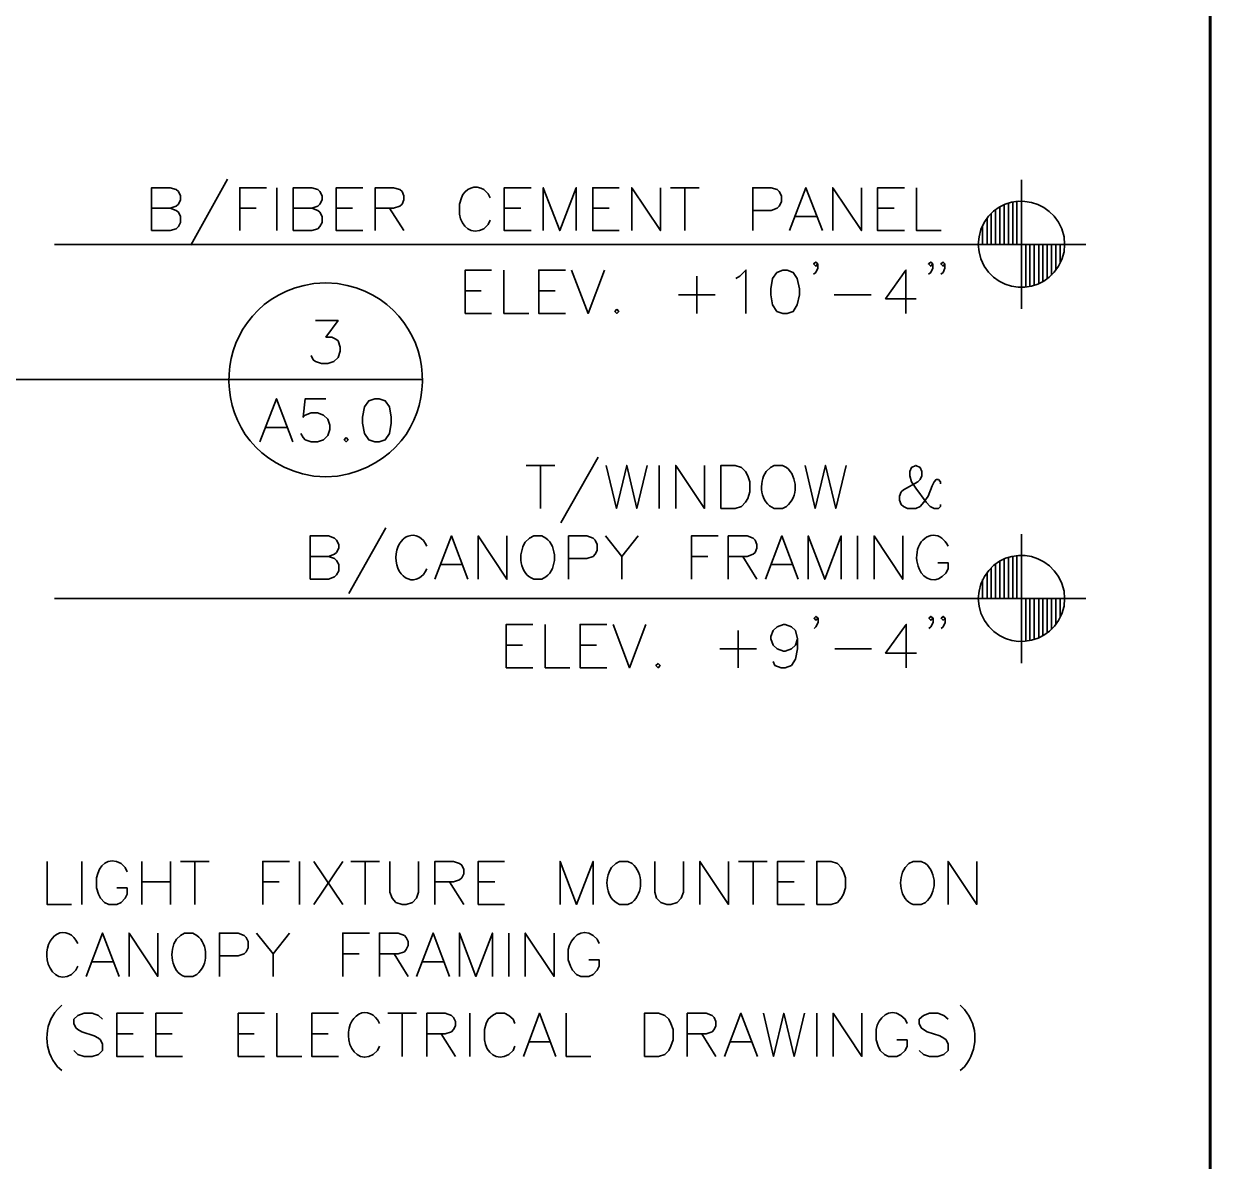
# Model space of a CAD drawing. Header units: inches. Extents: x 5 to 516, y -193 to 129.
# Drawn here: x 96.359 to 99.802, y -182.222 to -178.922 of the extents above; entities that cross this region are included whole.
import ezdxf

# ---------------------------------------------------------------- set-up
doc = ezdxf.new("R2010")
doc.units = ezdxf.units.IN
doc.header["$MEASUREMENT"] = 0
doc.layers.add('PDF8_Geometry', color=7, linetype='Continuous')

msp = doc.modelspace()

# ---------------------------------------------------------------- linework, layer by layer
at = {"layer": 'PDF8_Geometry', "lineweight": 60}
msp.add_lwpolyline([(99.8021836, -169.6924491), (99.8021836, -192.1857845), (99.8021836, -169.6924491)], dxfattribs=at)
at = {"layer": 'PDF8_Geometry', "lineweight": 35}
for points in [[(96.7299618, -179.5224489), (96.7299618, -179.3980044), (96.7832952, -179.3980044), (96.8010729, -179.40356), (96.8077396, -179.4091156), (96.8132952, -179.4213378), (96.8132952, -179.43356), (96.8077396, -179.4457822), (96.8010729, -179.4513378), (96.7832952, -179.4568933), (96.7299618, -179.4568933)], [(96.9499619, -179.3735604), (96.8432953, -179.5646715)], [(96.985516, -179.5224489), (96.985516, -179.3980044), (97.0632938, -179.3980044)], [(97.0932951, -179.398005), (97.0932951, -179.5224494)], [(97.1410721, -179.5224489), (97.1410721, -179.3980044), (97.1944054, -179.3980044), (97.2121832, -179.40356), (97.2177387, -179.4091156), (97.2244054, -179.4213378), (97.2244054, -179.43356), (97.2177387, -179.4457822), (97.2121832, -179.4513378), (97.1944054, -179.4568933), (97.1410721, -179.4568933)], [(97.3432938, -179.5224489), (97.265516, -179.5224489), (97.265516, -179.3980044), (97.3432938, -179.3980044)], [(97.3788492, -179.5224489), (97.3788492, -179.3980044), (97.4321826, -179.3980044), (97.4499603, -179.40356), (97.456627, -179.4091156), (97.4621826, -179.4213378), (97.4621826, -179.43356), (97.456627, -179.4457822), (97.4499603, -179.4513378), (97.4321826, -179.4568933), (97.3788492, -179.4568933)], [(97.7121826, -179.4268938), (97.706627, -179.4157827), (97.6944048, -179.4035605)], [(97.8310732, -179.5224489), (97.7532954, -179.5224489), (97.7532954, -179.3980044), (97.8310732, -179.3980044)], [(97.8666287, -179.5224489), (97.8666287, -179.3980044), (97.9144064, -179.5224489), (97.9621842, -179.3980044), (97.9621842, -179.5224489)], [(98.0866285, -179.5224489), (98.0099618, -179.5224489), (98.0099618, -179.3980044), (98.0866285, -179.3980044)], [(98.1232951, -179.5224489), (98.1232951, -179.3980044), (98.2066284, -179.5224489), (98.2066284, -179.3980044)], [(98.2355161, -179.398005), (98.3188495, -179.398005)], [(98.2777389, -179.398005), (98.2777389, -179.5224494)], [(98.4744055, -179.5224489), (98.4744055, -179.3980044), (98.5277388, -179.3980044), (98.5455166, -179.40356), (98.5510722, -179.4091156), (98.5577388, -179.4213378), (98.5577388, -179.4391156), (98.5510722, -179.4513378), (98.5455166, -179.4568933), (98.5277388, -179.46356), (98.4744055, -179.46356)], [(98.5810724, -179.5224489), (98.6288501, -179.3980044), (98.6766279, -179.5224489)], [(98.7066285, -179.5224489), (98.7066285, -179.3980044), (98.7899618, -179.5224489), (98.7899618, -179.3980044)], [(98.9144055, -179.5224489), (98.8366277, -179.5224489), (98.8366277, -179.3980044), (98.9144055, -179.3980044)], [(98.949961, -179.398005), (98.949961, -179.5224494), (99.0210721, -179.5224494)], [(99.2544055, -179.3746715), (99.2544055, -179.7491159)], [(97.6288492, -179.4268938), (97.6232937, -179.4457827), (97.6232937, -179.4746716)], [(99.2410727, -179.5624495), (99.2410727, -179.4380051)], [(96.7832952, -179.4568937), (96.801073, -179.4635604), (96.8077397, -179.469116), (96.8132953, -179.4813382), (96.8132953, -179.499116), (96.8077397, -179.5102271), (96.801073, -179.5168938), (96.7832952, -179.5224493), (96.7299619, -179.5224493)], [(96.985516, -179.4568937), (97.0332938, -179.4568937)], [(97.1944055, -179.4568937), (97.2121833, -179.4635604), (97.2177388, -179.469116), (97.2244055, -179.4813382), (97.2244055, -179.499116), (97.2177388, -179.5102271), (97.2121833, -179.5168938), (97.1944055, -179.5224493), (97.1410722, -179.5224493)], [(97.265516, -179.4568937), (97.3132938, -179.4568937)], [(97.4199621, -179.4568937), (97.4621843, -179.5224493)], [(97.7532954, -179.4568937), (97.8010732, -179.4568937)], [(98.0099618, -179.4568937), (98.0577396, -179.4568937)], [(98.8366277, -179.4568937), (98.8844055, -179.4568937)], [(99.1666279, -179.5624495), (99.1666279, -179.4724495)], [(99.1788507, -179.5624495), (99.1788507, -179.4624495)], [(99.1910725, -179.5624495), (99.1910725, -179.4535606)], [(99.2044064, -179.5624495), (99.2044064, -179.446894)], [(99.2166281, -179.5624495), (99.2166281, -179.4424495)], [(99.2288498, -179.5624495), (99.2288498, -179.4391162)], [(97.6944048, -179.5168938), (97.706627, -179.5046716), (97.7121826, -179.4924494)], [(98.5988505, -179.4813383), (98.6588505, -179.4813383)], [(99.1544061, -179.5624495), (99.1544061, -179.486894)], [(99.1366283, -179.5191162), (99.1310727, -179.5402273), (99.1288505, -179.5624495), (99.1310727, -179.5835607), (99.1366283, -179.6046718)], [(99.1410722, -179.5624495), (99.1410722, -179.5080051)], [(99.3777394, -179.5835607), (99.3788505, -179.5624495), (99.3777394, -179.5402273)], [(96.4477398, -179.5624495), (99.4410733, -179.5624495)], [(99.4410725, -179.5624495), (99.066628, -179.5624495)], [(99.1288505, -179.5624495), (99.1288505, -179.5613384)], [(99.2666283, -179.5624495), (99.2666283, -179.6857829)], [(99.2788501, -179.5624495), (99.2788501, -179.6846718)], [(99.2910718, -179.5624495), (99.2910718, -179.6813384)], [(99.3044057, -179.5624495), (99.3044057, -179.676894)], [(99.3166274, -179.5624495), (99.3166274, -179.6702273)], [(99.3288503, -179.5624495), (99.3288503, -179.6624495)], [(99.341072, -179.5624495), (99.341072, -179.6513384)], [(99.3544059, -179.5624495), (99.3544059, -179.636894)], [(99.3666277, -179.5624495), (99.3666277, -179.616894)], [(99.3788505, -179.5624495), (99.3788505, -179.5613384)], [(97.7166266, -179.7624493), (97.6399599, -179.7624493), (97.6399599, -179.6368938), (97.7166266, -179.6368938)], [(97.7521832, -179.6368932), (97.7521832, -179.7624488), (97.8244054, -179.7624488)], [(97.9310714, -179.7624493), (97.8532936, -179.7624493), (97.8532936, -179.6368938), (97.9310714, -179.6368938)], [(97.9488498, -179.6368932), (97.9966276, -179.7624488), (98.0444054, -179.6368932)], [(98.4255163, -179.6613378), (98.4366274, -179.6546711), (98.4544052, -179.6368934), (98.4544052, -179.7624489)], [(98.6632946, -179.6191162), (98.6577391, -179.6257828), (98.6510724, -179.6191162), (98.6577391, -179.6135606), (98.6632946, -179.6191162), (98.6632946, -179.6313384), (98.6577391, -179.6435606), (98.6510724, -179.6491162)], [(98.91885, -179.7624488), (98.91885, -179.6368932), (98.8599611, -179.7202266), (98.94885, -179.7202266)], [(98.996628, -179.6191162), (98.9910724, -179.6257828), (98.9844058, -179.6191162), (98.9910724, -179.6135606), (98.996628, -179.6191162), (98.996628, -179.6313384), (98.9910724, -179.6435606), (98.9844058, -179.6491162)], [(99.0321832, -179.6191162), (99.0266277, -179.6257828), (99.019961, -179.6191162), (99.0266277, -179.6135606), (99.0321832, -179.6191162), (99.0321832, -179.6313384), (99.0266277, -179.6435606), (99.019961, -179.6491162)], [(97.2688494, -179.6757826), (97.2355161, -179.6735603), (97.2010716, -179.6757826)], [(98.3121831, -179.6546714), (98.3121831, -179.7624492)], [(97.6399599, -179.6968942), (97.6866266, -179.6968942)], [(97.8532936, -179.6968942), (97.9010714, -179.6968942)], [(98.2588497, -179.7091159), (98.3655163, -179.7091159)], [(98.7110727, -179.7091159), (98.8177394, -179.7091159)], [(97.2055161, -179.7835596), (97.2710717, -179.7835596), (97.2355162, -179.8313374), (97.2532939, -179.8313374), (97.264405, -179.8368929), (97.2710717, -179.8424485), (97.2766273, -179.8602263), (97.2766273, -179.8724485), (97.2710717, -179.8902263), (97.2588495, -179.9024485), (97.2410717, -179.908004), (97.2232939, -179.908004), (97.2055161, -179.9024485), (97.1988495, -179.8968929), (97.1932939, -179.8846707)], [(96.2266275, -179.9546717), (96.9532942, -179.9546717)], [(97.5166282, -179.9546717), (96.9532948, -179.9546717)], [(97.0444059, -180.1346711), (97.0921837, -180.0102267), (97.1399615, -180.1346711)], [(97.2355161, -180.0102272), (97.1755161, -180.0102272), (97.1699605, -180.0635606), (97.1755161, -180.058005), (97.1932938, -180.0513383), (97.2110716, -180.0513383), (97.2288494, -180.058005), (97.2410716, -180.0691161), (97.2466272, -180.0868939), (97.2466272, -180.0991161), (97.2410716, -180.1168939), (97.2288494, -180.1291161), (97.2110716, -180.1346717), (97.1932938, -180.1346717), (97.1755161, -180.1291161), (97.1699605, -180.1224494), (97.1632938, -180.1113383)], [(97.062183, -180.0935606), (97.122183, -180.0935606)], [(98.0255168, -180.179116), (97.917739, -180.3702272)], [(97.1677383, -180.2280048), (97.2010716, -180.2346715), (97.2355161, -180.2368937), (97.2688494, -180.2346715), (97.3021827, -180.2280048)], [(97.8166273, -180.2035606), (97.8999606, -180.2035606)], [(97.8588501, -180.2035606), (97.8588501, -180.3280051)], [(98.0488503, -180.2035606), (98.0788503, -180.3280051), (98.1088503, -180.2035606), (98.1377392, -180.3280051), (98.1677392, -180.2035606)], [(98.2032941, -180.2035606), (98.2032941, -180.3280051)], [(98.2510711, -180.3280045), (98.2510711, -180.2035601), (98.3344044, -180.3280045), (98.3344044, -180.2035601)], [(98.572183, -180.2091162), (98.5610719, -180.2035606), (98.5366275, -180.2035606), (98.5255163, -180.2091162), (98.5132941, -180.2213384)], [(98.6266283, -180.2035606), (98.6555172, -180.3280051), (98.6855172, -180.2035606), (98.7155172, -180.3280051), (98.7455172, -180.2035606)], [(99.0188504, -180.256894), (99.0188504, -180.2513385), (99.0132949, -180.2446718), (99.0066282, -180.2446718), (99.0010727, -180.2513385), (98.9955171, -180.2624496), (98.9832949, -180.2924496), (98.9710727, -180.3102274), (98.9599615, -180.3224496), (98.9477393, -180.3280052), (98.9232949, -180.3280052), (98.9121838, -180.3224496), (98.9055171, -180.316894), (98.8999615, -180.3046718), (98.8999615, -180.2924496), (98.9055171, -180.2802274), (98.9121838, -180.2746718), (98.9532949, -180.2513385), (98.9599615, -180.2446718), (98.9655171, -180.2335607), (98.9655171, -180.2213385), (98.9599615, -180.2091163), (98.9477393, -180.2035607), (98.9355171, -180.2091163), (98.9299615, -180.2213385), (98.9299615, -180.2335607), (98.9355171, -180.2513385), (98.9477393, -180.2691163), (98.9777393, -180.3102274), (98.9888504, -180.3224496), (99.0010727, -180.3280052), (99.0132949, -180.3280052), (99.0188504, -180.3224496), (99.0188504, -180.316894)], [(98.5366275, -180.3280051), (98.5610719, -180.3280051), (98.572183, -180.3224495)], [(97.4099613, -180.3846711), (97.3021835, -180.5746712)], [(99.2544055, -180.4024493), (99.2544055, -180.7768938)], [(97.1899612, -180.5335596), (97.1899612, -180.4080041), (97.2432946, -180.4080041), (97.2610723, -180.4146707), (97.2666279, -180.4202263), (97.2732946, -180.4324485), (97.2732946, -180.4435596), (97.2666279, -180.4557819), (97.2610723, -180.4613374), (97.2432946, -180.4680041), (97.1899612, -180.4680041)], [(97.5521823, -180.5335596), (97.5999601, -180.4080041), (97.6477379, -180.5335596)], [(97.6777384, -180.5335596), (97.6777384, -180.4080041), (97.7610717, -180.5335596), (97.7610717, -180.4080041)], [(97.8744064, -180.4146713), (97.8621842, -180.4080047), (97.8388509, -180.4080047), (97.8266287, -180.4146713), (97.8144064, -180.4257824)], [(97.9399613, -180.5335596), (97.9399613, -180.4080041), (97.9932946, -180.4080041), (98.0110724, -180.4146707), (98.016628, -180.4202263), (98.0232946, -180.4324485), (98.0232946, -180.4502263), (98.016628, -180.4613374), (98.0110724, -180.4680041), (97.9932946, -180.4735596), (97.9399613, -180.4735596)], [(98.0466281, -180.4080047), (98.0944059, -180.4680047), (98.0944059, -180.5335602)], [(98.1421843, -180.4080047), (98.0944066, -180.4680047)], [(98.2966282, -180.5335596), (98.2966282, -180.4080041), (98.3744059, -180.4080041)], [(98.403295, -180.5335596), (98.403295, -180.4080041), (98.4577395, -180.4080041), (98.4755172, -180.4146707), (98.4810728, -180.4202263), (98.4866284, -180.4324485), (98.4866284, -180.4435596), (98.4810728, -180.4557819), (98.4755172, -180.4613374), (98.4577395, -180.4680041), (98.403295, -180.4680041)], [(98.5110718, -180.5335596), (98.5588496, -180.4080041), (98.6066274, -180.5335596)], [(98.6355169, -180.5335596), (98.6355169, -180.4080041), (98.6832946, -180.5335596), (98.7310724, -180.4080041), (98.7310724, -180.5335596)], [(98.77885, -180.4080047), (98.77885, -180.5335602)], [(98.8266281, -180.5335596), (98.8266281, -180.4080041), (98.9099615, -180.5335596), (98.9099615, -180.4080041)], [(97.2432947, -180.4680045), (97.2610724, -180.47356), (97.266628, -180.4791156), (97.2732947, -180.4913378), (97.2732947, -180.5091156), (97.266628, -180.5213378), (97.2610724, -180.5268934), (97.2432947, -180.53356), (97.1899613, -180.53356)], [(98.2966282, -180.4680045), (98.3444059, -180.4680045)], [(98.4455167, -180.4680045), (98.4866278, -180.53356)], [(99.2166281, -180.5891152), (99.2166281, -180.4702263)], [(99.2288498, -180.5891152), (99.2288498, -180.466893)], [(99.2410727, -180.5891152), (99.2410727, -180.4646707)], [(97.5699616, -180.491338), (97.6299616, -180.491338)], [(98.52885, -180.491338), (98.58885, -180.491338)], [(99.0344051, -180.5157824), (99.0410718, -180.5035601), (99.0410718, -180.4857824), (99.0110718, -180.4857824)], [(99.1666279, -180.5891152), (99.1666279, -180.5002263)], [(99.1788507, -180.5891152), (99.1788507, -180.4891152)], [(99.1910725, -180.5891152), (99.1910725, -180.4813374)], [(99.2044064, -180.5891152), (99.2044064, -180.4746707)], [(97.8388509, -180.5335602), (97.8621842, -180.5335602), (97.8744064, -180.5268936)], [(99.1410722, -180.5891152), (99.1410722, -180.5346708)], [(99.1544061, -180.5891152), (99.1544061, -180.5146708)], [(99.1366283, -180.546893), (99.1310727, -180.5680041), (99.1288505, -180.5891152), (99.1310727, -180.6113374), (99.1366283, -180.6324485)], [(99.3777394, -180.6113374), (99.3788505, -180.5891152), (99.3777394, -180.5680041)], [(96.4477398, -180.5891152), (99.4410733, -180.5891152)], [(99.4410725, -180.5891152), (99.066628, -180.5891152)], [(99.1288505, -180.5891152), (99.1288505, -180.5880041)], [(99.2666283, -180.5891152), (99.2666283, -180.7135597)], [(99.2788501, -180.5891152), (99.2788501, -180.7124485)], [(99.2910718, -180.5891152), (99.2910718, -180.7091152)], [(99.3044057, -180.5891152), (99.3044057, -180.7035597)], [(99.3166274, -180.5891152), (99.3166274, -180.6980041)], [(99.3288503, -180.5891152), (99.3288503, -180.6891152)], [(99.341072, -180.5891152), (99.341072, -180.6791152)], [(99.3544059, -180.5891152), (99.3544059, -180.6646708)], [(99.3666277, -180.5891152), (99.3666277, -180.6435597)], [(99.3788505, -180.5891152), (99.3788505, -180.5880041)], [(98.6644057, -180.646894), (98.657739, -180.6524496), (98.6521835, -180.646894), (98.657739, -180.6413385), (98.6644057, -180.646894), (98.6644057, -180.6591162), (98.657739, -180.6713385), (98.6521835, -180.676894)], [(98.9977391, -180.646894), (98.9910724, -180.6524496), (98.9855168, -180.646894), (98.9910724, -180.6413385), (98.9977391, -180.646894), (98.9977391, -180.6591162), (98.9910724, -180.6713385), (98.9855168, -180.676894)], [(99.0332943, -180.646894), (99.0266276, -180.6524496), (99.0210721, -180.646894), (99.0266276, -180.6413385), (99.0332943, -180.646894), (99.0332943, -180.6591162), (99.0266276, -180.6713385), (99.0210721, -180.676894)], [(97.8366274, -180.7902272), (97.7588496, -180.7902272), (97.7588496, -180.6646716), (97.8366274, -180.6646716)], [(97.8721829, -180.6646711), (97.8721829, -180.7902266), (97.943294, -180.7902266)], [(98.051071, -180.7902272), (97.9732933, -180.7902272), (97.9732933, -180.6646716), (98.051071, -180.6646716)], [(98.0688495, -180.6646711), (98.1166272, -180.7902266), (98.164405, -180.6646711)], [(98.6044059, -180.7068938), (98.5988503, -180.7246716), (98.5866281, -180.7357827), (98.5688503, -180.7424494), (98.5632948, -180.7424494), (98.545517, -180.7357827), (98.5332948, -180.7246716), (98.5266281, -180.7068938), (98.5266281, -180.7002272), (98.5332948, -180.6824494), (98.545517, -180.6713383), (98.5632948, -180.6646716), (98.5688503, -180.6646716), (98.5866281, -180.6713383), (98.5988503, -180.6824494), (98.6044059, -180.7068938), (98.6044059, -180.7357827), (98.5988503, -180.7657827), (98.5866281, -180.7835605), (98.5688503, -180.7902272), (98.5566281, -180.7902272), (98.5388503, -180.7835605), (98.5332948, -180.7724494)], [(98.919961, -180.7902266), (98.919961, -180.6646711), (98.859961, -180.7480044), (98.949961, -180.7480044)], [(98.4321839, -180.6824493), (98.4321839, -180.7902271)], [(97.7588496, -180.724672), (97.8066274, -180.724672)], [(97.9732933, -180.724672), (98.021071, -180.724672)], [(98.3788504, -180.7357827), (98.4855171, -180.7357827)], [(98.7121838, -180.7357827), (98.8188505, -180.7357827)], [(96.4266284, -181.3524492), (96.4266284, -181.4768936), (96.4977395, -181.4768936)], [(96.5277388, -181.3524492), (96.5277388, -181.4768936)], [(96.6588491, -181.3824491), (96.6532935, -181.3702269), (96.6410713, -181.3580047)], [(96.7010718, -181.3524492), (96.7010718, -181.4768936)], [(96.7844052, -181.3524492), (96.7844052, -181.4768936)], [(96.8132952, -181.3524492), (96.8966285, -181.3524492)], [(96.8555179, -181.3524492), (96.8555179, -181.4768936)], [(97.0521823, -181.4768942), (97.0521823, -181.3524498), (97.12996, -181.3524498)], [(97.1588491, -181.3524492), (97.1588491, -181.4768936)], [(97.2010719, -181.3524492), (97.2844052, -181.4768936)], [(97.2844052, -181.3524492), (97.2010719, -181.4768936)], [(97.3077387, -181.3524492), (97.3910721, -181.3524492)], [(97.3499615, -181.3524492), (97.3499615, -181.4768936)], [(97.421072, -181.3524492), (97.421072, -181.4413381), (97.4277387, -181.4591159), (97.4388498, -181.4713381), (97.4566276, -181.4768936), (97.4688498, -181.4768936), (97.4866276, -181.4713381), (97.4988498, -181.4591159), (97.5044053, -181.4413381), (97.5044053, -181.3524492)], [(97.5521823, -181.4768942), (97.5521823, -181.3524498), (97.6055156, -181.3524498), (97.6232934, -181.3580053), (97.6299601, -181.3635609), (97.6355156, -181.3757831), (97.6355156, -181.3880053), (97.6299601, -181.4002276), (97.6232934, -181.4057831), (97.6055156, -181.4113387), (97.5521823, -181.4113387)], [(97.7544051, -181.4768942), (97.6777384, -181.4768942), (97.6777384, -181.3524498), (97.7544051, -181.3524498)], [(97.9155178, -181.4768942), (97.9155178, -181.3524498), (97.9632956, -181.4768942), (98.0110734, -181.3524498), (98.0110734, -181.4768942)], [(98.1244054, -181.3580047), (98.1121832, -181.3524492), (98.0877387, -181.3524492), (98.0766276, -181.3580047), (98.0644054, -181.370227)], [(98.1899613, -181.3524492), (98.1899613, -181.4413381), (98.1955169, -181.4591159), (98.2077391, -181.4713381), (98.2255169, -181.4768936), (98.236628, -181.4768936), (98.2555169, -181.4713381), (98.266628, -181.4591159), (98.2732946, -181.4413381), (98.2732946, -181.3524492)], [(98.3210727, -181.4768942), (98.3210727, -181.3524498), (98.4044061, -181.4768942), (98.4044061, -181.3524498)], [(98.4332949, -181.3524492), (98.5166283, -181.3524492)], [(98.4755166, -181.3524492), (98.4755166, -181.4768936)], [(98.624406, -181.4768942), (98.5466282, -181.4768942), (98.5466282, -181.3524498), (98.624406, -181.3524498)], [(98.9755169, -181.3580047), (98.9632947, -181.3524492), (98.9399614, -181.3524492), (98.9277391, -181.3580047), (98.916628, -181.370227)], [(99.0410718, -181.4768942), (99.0410718, -181.3524498), (99.1244051, -181.4768942), (99.1244051, -181.3524498)], [(96.5699602, -181.4002269), (96.5699602, -181.4291158), (96.5755157, -181.4468935), (96.5810713, -181.4591158), (96.5932935, -181.471338), (96.6055157, -181.4768935), (96.6288491, -181.4768935), (96.6410713, -181.471338), (96.6532935, -181.4591158), (96.6588491, -181.4468935), (96.6588491, -181.4291158), (96.6288491, -181.4291158)], [(96.7010718, -181.4113379), (96.7844052, -181.4113379)], [(97.0521823, -181.4113379), (97.09996, -181.4113379)], [(97.5944051, -181.4113379), (97.6355162, -181.4768935)], [(97.6777384, -181.4113379), (97.7255162, -181.4113379)], [(98.5466282, -181.4113379), (98.594406, -181.4113379)], [(98.0877387, -181.4768936), (98.1121832, -181.4768936), (98.1244054, -181.4713381)], [(98.9399614, -181.4768936), (98.9632947, -181.4768936), (98.9755169, -181.4713381)], [(96.5399616, -181.6857825), (96.5877394, -181.560227), (96.6355172, -181.6857825)], [(96.6644055, -181.6857825), (96.6644055, -181.560227), (96.7477389, -181.6857825), (96.7477389, -181.560227)], [(96.8610713, -181.5668942), (96.8499602, -181.5602276), (96.8255158, -181.5602276), (96.8132935, -181.5668942), (96.8021824, -181.5780053)], [(96.9266284, -181.6857825), (96.9266284, -181.560227), (96.9810729, -181.560227), (96.9988506, -181.5668936), (97.0044062, -181.5724492), (97.0099618, -181.5846714), (97.0099618, -181.6024492), (97.0044062, -181.6146714), (96.9988506, -181.620227), (96.9810729, -181.6257825), (96.9266284, -181.6257825)], [(97.0344052, -181.5602276), (97.082183, -181.6202276), (97.082183, -181.6857831)], [(97.1299614, -181.5602276), (97.0821836, -181.6202276)], [(97.2844052, -181.6857825), (97.2844052, -181.560227), (97.362183, -181.560227)], [(97.3910721, -181.6857825), (97.3910721, -181.560227), (97.4455165, -181.560227), (97.4632943, -181.5668936), (97.4688499, -181.5724492), (97.4744054, -181.5846714), (97.4744054, -181.5957825), (97.4688499, -181.6080048), (97.4632943, -181.6146714), (97.4455165, -181.620227), (97.3910721, -181.620227)], [(97.4988511, -181.6857825), (97.5466289, -181.560227), (97.5944067, -181.6857825)], [(97.623295, -181.6857825), (97.623295, -181.560227), (97.6710728, -181.6857825), (97.7188506, -181.560227), (97.7188506, -181.6857825)], [(97.7666282, -181.5602276), (97.7666282, -181.6857831)], [(97.8144052, -181.6857825), (97.8144052, -181.560227), (97.8977385, -181.6857825), (97.8977385, -181.560227)], [(98.0288488, -181.5902275), (98.0232933, -181.5780053), (98.011071, -181.5668941)], [(97.2844052, -181.6202274), (97.332183, -181.6202274)], [(97.4332948, -181.6202274), (97.474406, -181.685783)], [(97.9388488, -181.6080053), (97.9388488, -181.6380053), (97.9455155, -181.655783), (97.951071, -181.6680053), (97.9632933, -181.6802275), (97.9755155, -181.685783), (97.9988488, -181.685783), (98.011071, -181.6802275), (98.0232933, -181.6680053), (98.0288488, -181.655783), (98.0288488, -181.6380053), (97.9988488, -181.6380053)], [(96.4977381, -181.6802275), (96.5099604, -181.6680053), (96.5155159, -181.655783)], [(96.5577387, -181.6435609), (96.6177387, -181.6435609)], [(97.5166282, -181.6435609), (97.5766282, -181.6435609)], [(96.8255158, -181.6857831), (96.8499602, -181.6857831), (96.8610713, -181.6802276)], [(96.4688489, -181.7691159), (96.4566267, -181.7813381)], [(99.0766281, -181.7691159), (99.0888504, -181.7813381)], [(96.5877386, -181.8102276), (96.5755164, -181.7991165), (96.5577386, -181.7924498), (96.5344053, -181.7924498), (96.5155164, -181.7991165), (96.5044053, -181.8102276), (96.5044053, -181.8224498), (96.5099608, -181.834672), (96.5155164, -181.8402276), (96.5277386, -181.8468943), (96.5632941, -181.8580054), (96.5755164, -181.864672), (96.5810719, -181.8702276), (96.5877386, -181.8824498), (96.5877386, -181.9002276), (96.5755164, -181.9124498), (96.5577386, -181.9180054), (96.5344053, -181.9180054), (96.5155164, -181.9124498), (96.5044053, -181.9002276)], [(96.7066269, -181.9180044), (96.6288492, -181.9180044), (96.6288492, -181.7924488), (96.7066269, -181.7924488)], [(96.8199602, -181.9180044), (96.7421824, -181.9180044), (96.7421824, -181.7924488), (96.8199602, -181.7924488)], [(97.0577384, -181.9180044), (96.9810718, -181.9180044), (96.9810718, -181.7924488), (97.0577384, -181.7924488)], [(97.0932951, -181.7924494), (97.0932951, -181.918005), (97.1655173, -181.918005)], [(97.2721833, -181.9180044), (97.1944055, -181.9180044), (97.1944055, -181.7924488), (97.2721833, -181.7924488)], [(97.4155178, -181.7924494), (97.4988511, -181.7924494)], [(97.4566284, -181.7924494), (97.4566284, -181.918005)], [(97.5288488, -181.9180044), (97.5288488, -181.7924488), (97.5821821, -181.7924488), (97.5999599, -181.7991155), (97.6055155, -181.804671), (97.6121821, -181.8168933), (97.6121821, -181.8291155), (97.6055155, -181.8402266), (97.5999599, -181.8468933), (97.5821821, -181.8524488), (97.5288488, -181.8524488)], [(97.653295, -181.7924494), (97.653295, -181.918005)], [(97.7844053, -181.8224493), (97.7788497, -181.8102271), (97.7666275, -181.799116), (97.7544053, -181.7924493), (97.7310719, -181.7924493), (97.7188497, -181.799116), (97.7066275, -181.8102271), (97.7010719, -181.8224493), (97.6955164, -181.8402271), (97.6955164, -181.8702271)], [(97.808851, -181.9180044), (97.8555176, -181.7924488), (97.9032954, -181.9180044)], [(97.9332949, -181.7924494), (97.9332949, -181.918005), (98.004406, -181.918005)], [(98.2844053, -181.9180044), (98.2844053, -181.7924488), (98.3388498, -181.7924488), (98.3566275, -181.7991155), (98.3621831, -181.804671), (98.3677386, -181.8168933), (98.3677386, -181.8291155), (98.3621831, -181.8402266), (98.3566275, -181.8468933), (98.3388498, -181.8524488), (98.2844053, -181.8524488)], [(98.3921832, -181.9180044), (98.439961, -181.7924488), (98.4877388, -181.9180044)], [(98.5055165, -181.7924494), (98.5344054, -181.918005), (98.5644054, -181.7924494), (98.5944054, -181.918005), (98.6244054, -181.7924494)], [(98.6599614, -181.7924494), (98.6599614, -181.918005)], [(98.7077384, -181.9180044), (98.7077384, -181.7924488), (98.7910717, -181.9180044), (98.7910717, -181.7924488)], [(98.9221832, -181.8224493), (98.9166276, -181.8102271), (98.9044054, -181.799116)], [(99.0410718, -181.8102276), (99.0288495, -181.7991165), (99.0110718, -181.7924498), (98.9877384, -181.7924498), (98.9699606, -181.7991165), (98.9577384, -181.8102276), (98.9577384, -181.8224498), (98.963294, -181.834672), (98.9699606, -181.8402276), (98.9810718, -181.8468943), (99.0177384, -181.8580054), (99.0288495, -181.864672), (99.0355162, -181.8702276), (99.0410718, -181.8824498), (99.0410718, -181.9002276), (99.0288495, -181.9124498), (99.0110718, -181.9180054), (98.9877384, -181.9180054), (98.9699606, -181.9124498), (98.9577384, -181.9002276)], [(98.8321832, -181.8402271), (98.8321832, -181.8702271), (98.8388498, -181.8880049), (98.8444054, -181.9002271), (98.8566276, -181.9124493), (98.8688498, -181.9180049), (98.8921832, -181.9180049), (98.9044054, -181.9124493), (98.9166276, -181.9002271), (98.9221832, -181.8880049), (98.9221832, -181.8702271), (98.8921832, -181.8702271)], [(96.6288492, -181.8524492), (96.6766269, -181.8524492)], [(96.7421824, -181.8524492), (96.7899602, -181.8524492)], [(96.9810718, -181.8524492), (97.0277384, -181.8524492)], [(97.1944055, -181.8524492), (97.2421833, -181.8524492)], [(97.5699616, -181.8524492), (97.6121838, -181.9180048)], [(97.826628, -181.8757827), (97.8855169, -181.8757827)], [(98.3266281, -181.8524492), (98.3677392, -181.9180048)], [(98.4099614, -181.8757827), (98.4699614, -181.8757827)], [(97.3732943, -181.9124493), (97.3855165, -181.9002271), (97.3910721, -181.8880049)], [(97.7666275, -181.9124493), (97.7788497, -181.9002271), (97.7844053, -181.8880049)], [(96.4566267, -181.9480048), (96.4688489, -181.9591159)], [(99.0888504, -181.9480048), (99.0766281, -181.9591159)]]:
    msp.add_lwpolyline(points, dxfattribs=at)
for points in [[(98.5621831, -179.6368932), (98.5444053, -179.6435599), (98.5321831, -179.6613377), (98.5266275, -179.6913377), (98.5266275, -179.7091154), (98.5321831, -179.7380043), (98.5444053, -179.7568932), (98.5621831, -179.7624488), (98.5744053, -179.7624488), (98.5921831, -179.7568932), (98.6032942, -179.7380043), (98.6099609, -179.7091154), (98.6099609, -179.6913377), (98.6032942, -179.6613377), (98.5921831, -179.6435599), (98.5744053, -179.6368932)], [(98.0799601, -179.7502265), (98.0744046, -179.7568931), (98.0799601, -179.7624487), (98.0855157, -179.7568931)], [(97.3777393, -180.0102272), (97.3599615, -180.0157828), (97.3477393, -180.0335606), (97.3421837, -180.0635606), (97.3421837, -180.0813383), (97.3477393, -180.1113383), (97.3599615, -180.1291161), (97.3777393, -180.1346717), (97.3899615, -180.1346717), (97.4077393, -180.1291161), (97.4199615, -180.1113383), (97.4255171, -180.0813383), (97.4255171, -180.0635606), (97.4199615, -180.0335606), (97.4077393, -180.0157828), (97.3899615, -180.0102272)], [(97.2944059, -180.1224494), (97.2888504, -180.1291161), (97.2944059, -180.1346716), (97.2999615, -180.1291161)], [(98.3821836, -180.3280045), (98.3821836, -180.2035601), (98.4232947, -180.2035601), (98.4421836, -180.2091156), (98.4532947, -180.2213378), (98.4599614, -180.2335601), (98.465517, -180.2513379), (98.465517, -180.2802267), (98.4599614, -180.2991156), (98.4532947, -180.3102267), (98.4421836, -180.322449), (98.4232947, -180.3280045)], [(98.199962, -180.7780043), (98.1932954, -180.7835599), (98.199962, -180.7902266), (98.2055176, -180.7835599)], [(98.6599614, -181.4768942), (98.6599614, -181.3524498), (98.7021837, -181.3524498), (98.7199614, -181.3580053), (98.7310725, -181.3702276), (98.7377392, -181.3824498), (98.7432948, -181.4002276), (98.7432948, -181.4291164), (98.7377392, -181.4468942), (98.7310725, -181.4591164), (98.7199614, -181.4713387), (98.7021837, -181.4768942)], [(98.1599614, -181.9180044), (98.1599614, -181.7924488), (98.2010725, -181.7924488), (98.2188503, -181.7991155), (98.2310725, -181.8102266), (98.2366281, -181.8224488), (98.2432947, -181.8402266), (98.2432947, -181.8702266), (98.2366281, -181.8880044), (98.2310725, -181.9002266), (98.2188503, -181.9124488), (98.2010725, -181.9180044)]]:
    msp.add_lwpolyline(points, close=True, dxfattribs=at)
for centre, major_axis, ratio, start_param, end_param in [((97.4871091, -180.470711), (-0.0001422, 0.0645621), 0.750399506, 5.241955671, 10.460135823), ((98.9986809, -180.4692347), (0.0000437, 0.0632032), 0.771391912, 5.229793878, 8.428689465), ((96.4737278, -181.6228166), (-0.0001548, 0.0644259), 0.75259935, 5.240978547, 8.09018527), ((97.349284, -181.8550384), (-0.0001548, 0.0644263), 0.75259935, 5.240978512, 8.090185312)]:
    msp.add_ellipse(centre, major_axis=major_axis, ratio=ratio, start_param=start_param, end_param=end_param, dxfattribs=at)
for points in [[(97.6944048, -179.4035605), (97.6694604, -179.3875975), (97.6383122, -179.3994679), (97.6288492, -179.4268938)], [(99.3777394, -179.5402273), (99.3510542, -179.4128755), (99.1814616, -179.4008384), (99.1366283, -179.5191162)], [(97.6232937, -179.4746716), (97.62959, -179.5118568), (97.6577567, -179.5373568), (97.6944048, -179.5168938)], [(99.1366283, -179.6046718), (99.1814616, -179.7229496), (99.3510542, -179.7109125), (99.3777394, -179.5835607)], [(97.2010716, -179.6757826), (96.8910901, -179.7227641), (96.8653123, -180.1451345), (97.1677383, -180.2280048)], [(97.3021827, -180.2280048), (97.6046087, -180.1451345), (97.5788309, -179.7227641), (97.2688494, -179.6757826)], [(98.5132941, -180.2213384), (98.4904237, -180.2532828), (98.4960163, -180.3130236), (98.5366275, -180.3280051)], [(98.572183, -180.3224495), (98.6065349, -180.295468), (98.6057756, -180.2362643), (98.572183, -180.2091162)], [(97.8144064, -180.4257824), (97.791999, -180.4600973), (97.7971472, -180.5170602), (97.8388509, -180.5335602)], [(97.8744064, -180.5268936), (97.9071842, -180.5022269), (97.9071842, -180.439338), (97.8744064, -180.4146713)], [(99.3777394, -180.5680041), (99.3509246, -180.4417263), (99.1835912, -180.4265041), (99.1366283, -180.546893)], [(98.9577384, -180.5035601), (98.9690532, -180.5364861), (99.0100532, -180.5490046), (99.0344051, -180.5157824)], [(99.1366283, -180.6324485), (99.1830542, -180.7521337), (99.3516838, -180.7366893), (99.3777394, -180.6113374)], [(96.6410713, -181.3580047), (96.6044231, -181.3375417), (96.5762565, -181.3630417), (96.5699602, -181.4002269)], [(98.1244054, -181.4713381), (98.1571646, -181.4430233), (98.1571461, -181.3863196), (98.1244054, -181.3580047)], [(98.9755169, -181.4713381), (99.0093688, -181.4440788), (99.0093688, -181.385264), (98.9755169, -181.3580047)], [(98.0644054, -181.370227), (98.0422202, -181.4036159), (98.0475165, -181.4602455), (98.0877387, -181.4768936)], [(98.916628, -181.370227), (98.8928132, -181.4015603), (98.9016651, -181.4653196), (98.9399614, -181.4768936)], [(96.8610713, -181.6802276), (96.8944417, -181.6534128), (96.8958676, -181.5929683), (96.8610713, -181.5668942)], [(98.011071, -181.5668941), (97.9773118, -181.5428386), (97.9457933, -181.5733756), (97.9388488, -181.6080053)], [(96.8021824, -181.5780053), (96.7784046, -181.6093202), (96.7868676, -181.674172), (96.8255158, -181.6857831)], [(96.426627, -181.6380053), (96.4328678, -181.6725608), (96.4612566, -181.7024312), (96.4977381, -181.6802275)], [(98.9044054, -181.799116), (98.8706461, -181.7750604), (98.8391276, -181.8055975), (98.8321832, -181.8402271)], [(96.4566267, -181.7813381), (96.4152748, -181.8286529), (96.415997, -181.9005048), (96.4566267, -181.9480048)], [(99.0888504, -181.7813381), (99.12998, -181.8324863), (99.1291652, -181.8967455), (99.0888504, -181.9480048)], [(97.3021832, -181.8702271), (97.3084239, -181.9047827), (97.3368128, -181.934653), (97.3732943, -181.9124493)], [(97.6955164, -181.8702271), (97.7018312, -181.9074123), (97.7299793, -181.9329123), (97.7666275, -181.9124493)]]:
    msp.add_open_spline(points, degree=3, dxfattribs=at)

doc.saveas('drawing.dxf')
